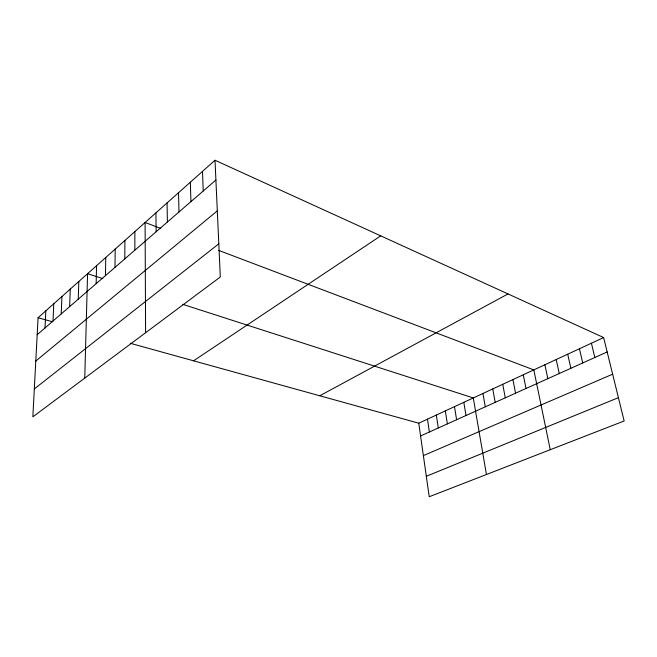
<?xml version="1.0" encoding="UTF-8"?>
<svg xmlns="http://www.w3.org/2000/svg" width="657" height="657" viewBox="0 0 657 657"><rect width="100%" height="100%" fill="white"/><g stroke="black" fill="none" stroke-linecap="round" stroke-linejoin="round"><path stroke-width="0.99" d="M134.849 250.177L134.874 231.584M124.789 258.883L124.912 240.446M114.991 267.366L115.213 249.085M105.457 275.628L105.761 257.495M96.152 283.676L96.554 265.691M84.761 378.12L87.57 273.69L102.706 278.56M78.257 299.165L78.815 281.483M69.634 306.63L70.266 289.088M61.224 313.906L61.93 296.512M53.012 321.018L53.784 303.764M45.005 327.95L45.834 310.835M215.011 160.251L38.073 317.75L32.85 416.834L220.309 276.999L215.011 160.251L603.627 337.558L624.15 420.989L429.226 496.749L418.772 423.198L130.201 343.266M37.178 334.725L215.907 180.01M35.79 361.054L217.311 210.864M34.32 388.96L218.806 243.821M193.544 360.816L380.715 235.855M319.77 395.777L508.009 293.934M418.772 423.198L603.627 337.558M420.587 435.952L607.167 351.955M423.379 455.613L612.636 374.194M426.319 476.284L618.409 397.666M38.073 317.75L52.552 321.758M182.769 304.355L473.286 397.945L486.443 474.518M160.85 228.455L145.098 222.477L145.599 332.729M218.732 250.407L533.829 369.899L550.246 449.717M591.415 343.217L594.823 357.507M579.441 348.768L582.734 362.951M567.705 354.205L570.876 368.29M556.192 359.535L559.247 373.529M544.899 364.766L547.848 378.662M523.276 374.786L526.011 388.492M512.92 379.582L515.556 393.198M502.745 384.296L505.29 397.822M492.75 388.928L495.206 402.363M482.928 393.477L485.293 406.823M463.809 402.33L466.002 415.511M454.488 406.65L456.607 419.741M445.331 410.896L447.368 423.896M436.33 415.06L438.285 427.986M427.477 419.166L429.358 432.002M202.487 171.395L203.235 190.99M190.333 182.211L190.932 201.633M178.532 192.723L178.991 211.973M167.067 202.923L167.395 222.009M155.931 212.843L156.128 231.757"/></g></svg>
